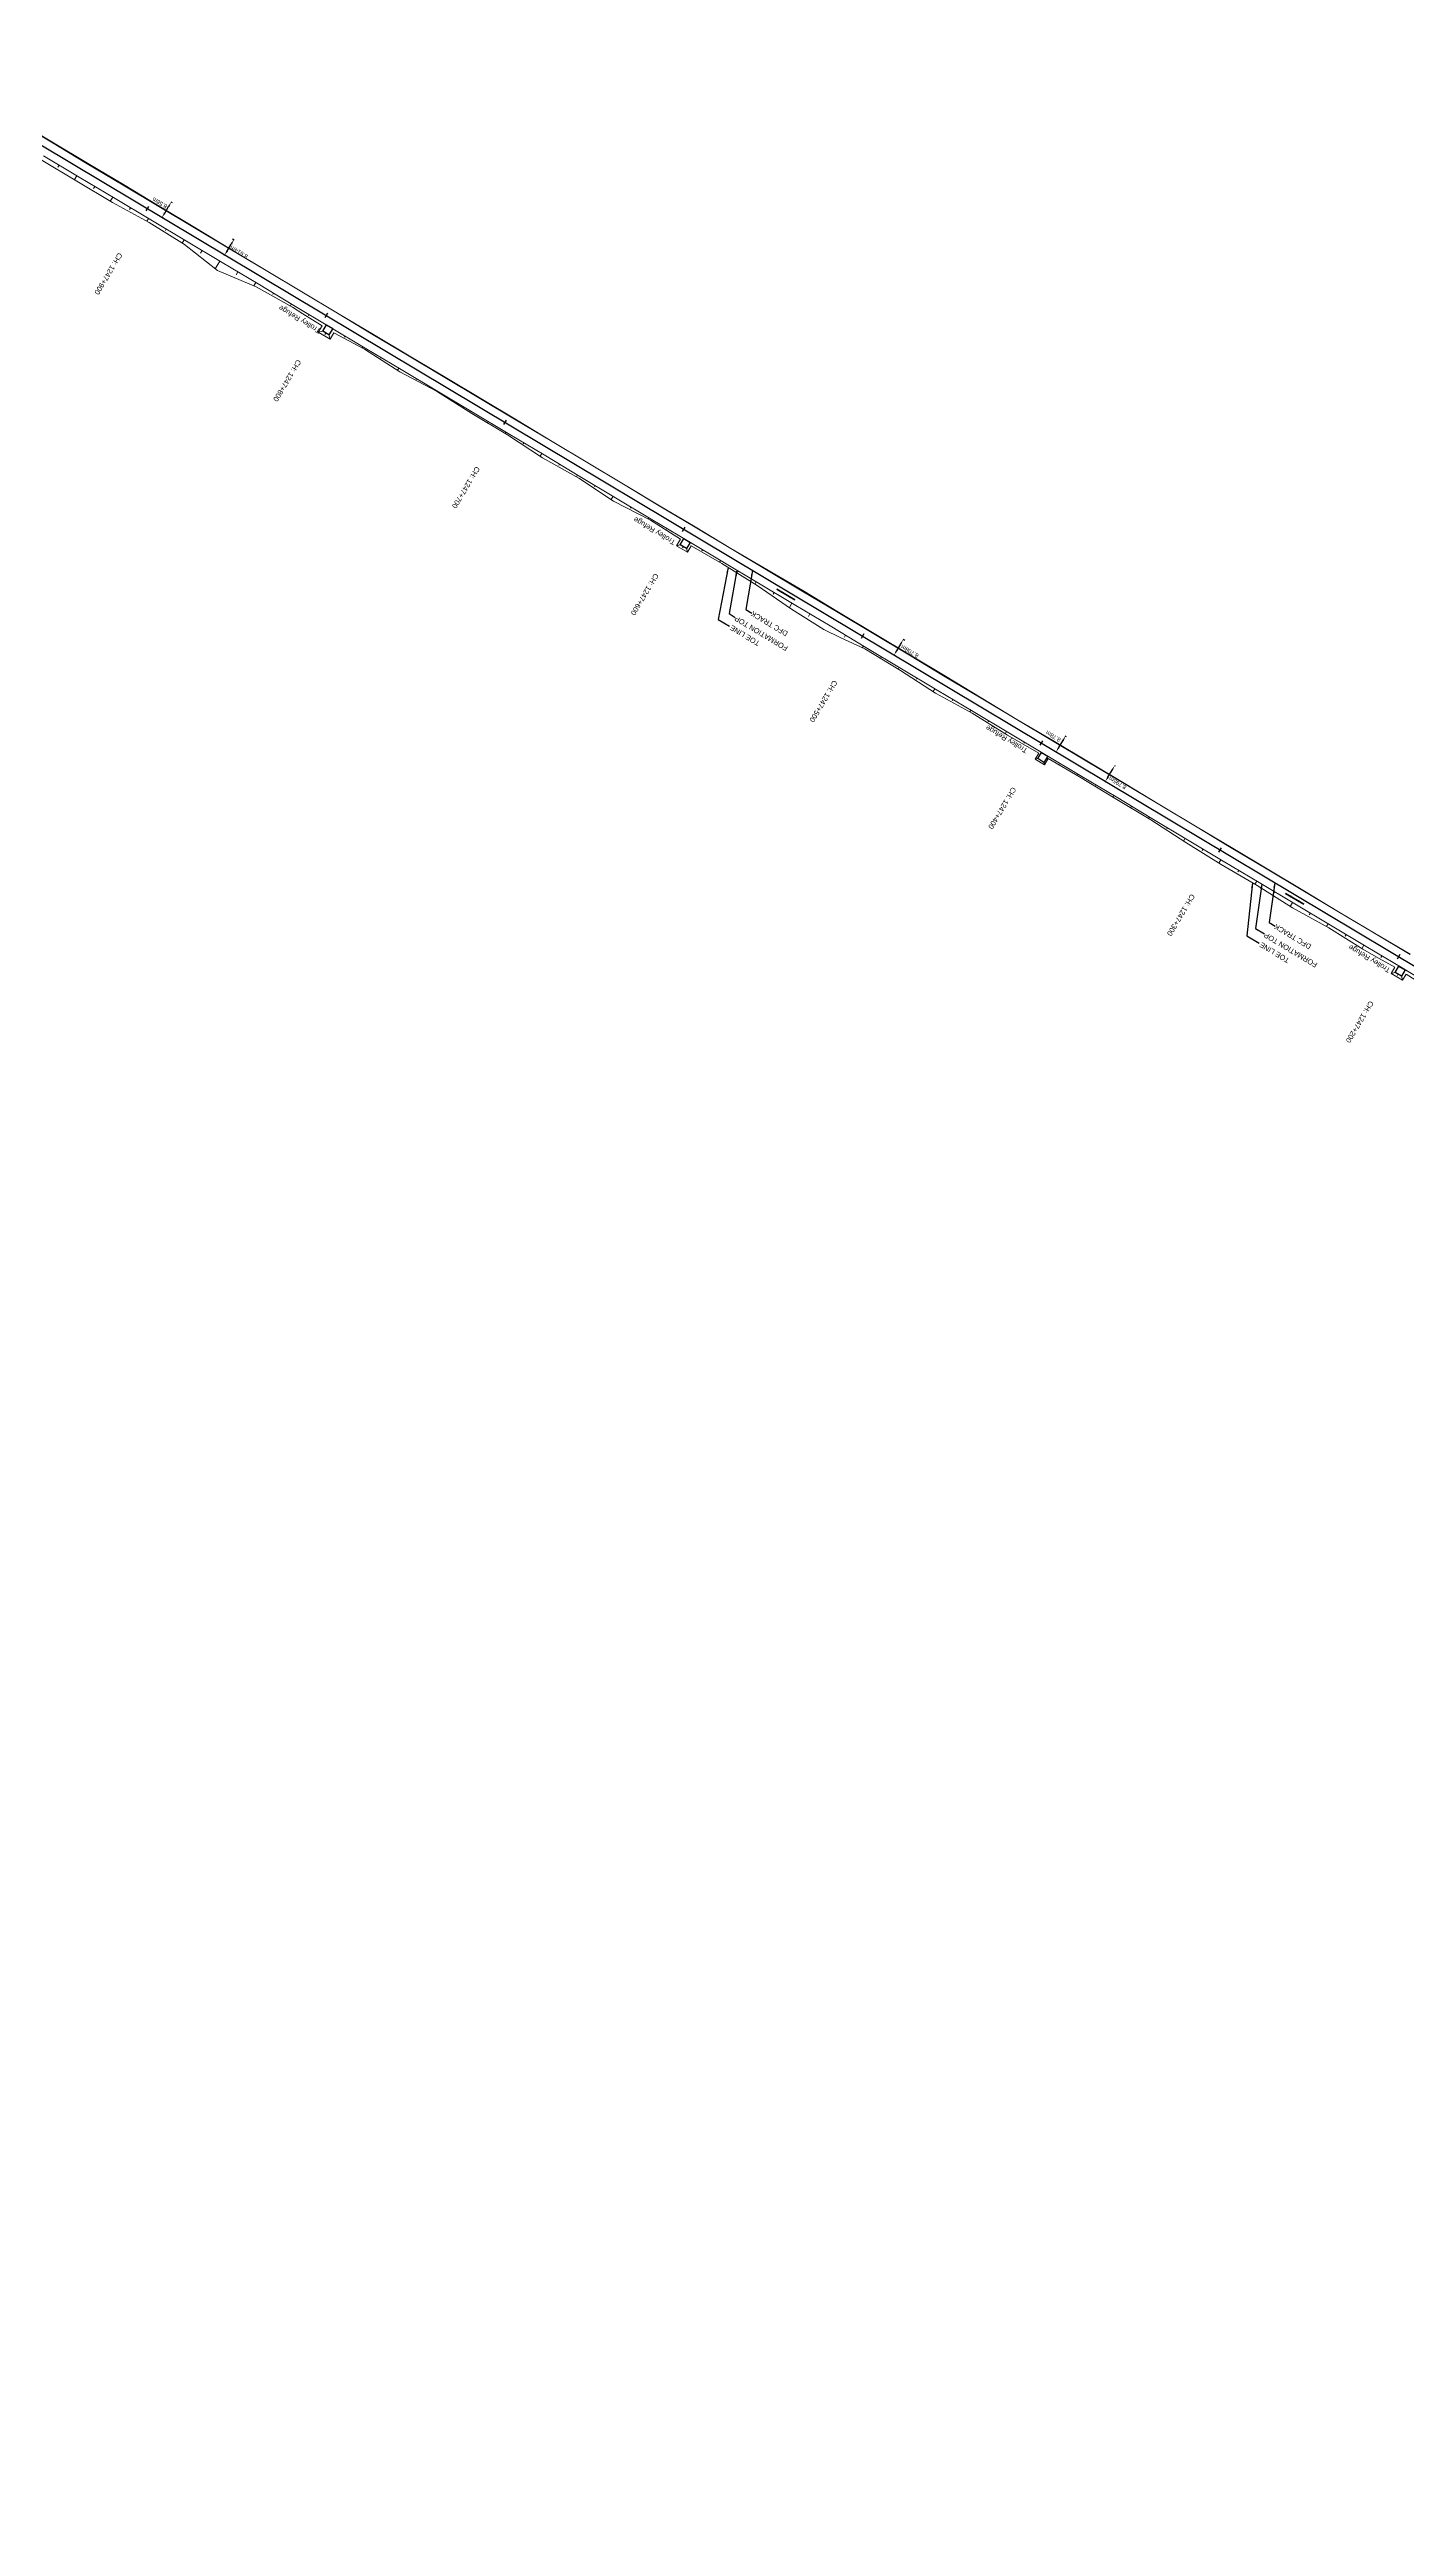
# Model space of a CAD drawing. Header units: metres. Extents: x 593990 to 610403, y 3402023 to 3411833.
# Drawn here: x 596606 to 597257, y 3409140 to 3410329 of the extents above; entities that cross this region are included whole.
import ezdxf
from ezdxf.enums import TextEntityAlignment as Align

# ---------------------------------------------------------------- set-up
doc = ezdxf.new("R2010")
doc.units = ezdxf.units.M
doc.header["$MEASUREMENT"] = 0
doc.linetypes.add('CENTER2', pattern=[1.125, 0.75, -0.125, 0.125, -0.125])
for name, color, linetype, lineweight in [('C-ALIG-DG-LINE', 1, 'CENTER2', 70), ('C-ALIG-LABL-DG', 1, 'Continuous', 25), ('PROPOSED DFCC TOE LINE', 239, 'Continuous', 0), ('PROPOSED DFCC TOE SLOPES', 239, 'Continuous', 0), ('PROPOSED DFCC TRACK', 1, 'Continuous', 0), ('PROPOSED FORMATION LINE - PLAN', 187, 'Continuous', 0)]:
    doc.layers.add(name, color=color, linetype=linetype, lineweight=lineweight)
doc.layers.add('Trolley Refuse', color=10, linetype='Continuous')
doc.styles.add('Arial', font='arial.ttf')
doc.styles.get("Standard").update_dxf_attribs({"font": 'arial.ttf'})
doc.styles.add('Style-Arial', font='arial.ttf')
doc.dimstyles.new('ISO-25', dxfattribs={"dimtxt": 2.5, "dimasz": 2.5, "dimexe": 1.25, "dimexo": 0.625, "dimtad": 1, "dimtxsty": 'Standard', "dimcen": 2.5, "dimadec": 0, "dimazin": 0, "dimtfac": 1, "dimtmove": 0, "dimatfit": 3, "dimfxl": 1, "dimarcsym": 0})
doc.dimstyles.get("Standard").update_dxf_attribs({"dimtxt": 0.18, "dimasz": 0.18, "dimexe": 0.18, "dimexo": 0.0625, "dimgap": 0.09, "dimtad": 0, "dimtih": 1, "dimtoh": 1, "dimdec": 4, "dimzin": 0, "dimdsep": 46, "dimtxsty": 'Standard', "dimcen": 0.09, "dimadec": 0, "dimazin": 0, "dimtfac": 1, "dimtdec": 4, "dimtofl": 0, "dimtmove": 0, "dimatfit": 3, "dimfxl": 1, "dimtolj": 1, "dimtzin": 0, "dimarcsym": 0})

# ---------------------------------------------------------------- blocks, each defined once
blk = doc.blocks.new('*D61')
at = {"layer": 'Defpoints', "color": 0, "transparency": 16777216}
for p in [(597016.4, 3410045.5), (597011.2, 3410038.5), (597012, 3410038)]:
    blk.add_point(p, dxfattribs=at)
at = {"layer": 'PROPOSED DFCC TRACK', "color": 0, "lineweight": -2, "transparency": 16777216}
for p, q in [((597014.3, 3410043.8), (597012.4, 3410040.6)), ((597016.3, 3410045.5), (597015.5, 3410046)), ((597011.9, 3410038.1), (597011, 3410038.5))]:
    blk.add_line(p, q, dxfattribs=at)
at = {"layer": 'PROPOSED DFCC TRACK', "color": 0, "transparency": 16777216}
for points in [[(597014, 3410044), (597014.7, 3410043.6), (597015.6, 3410046)], [(597012.1, 3410040.8), (597012.8, 3410040.4), (597011.2, 3410038.5)]]:
    blk.add_solid(points, dxfattribs=at)
at = {"layer": 'PROPOSED DFCC TRACK', "color": 0, "lineweight": 0, "transparency": 16777216, "insert": (597018.7, 3410040.3), "char_height": 2, "attachment_point": 5, "rotation": 149, "style": 'Style-Arial'}
blk.add_mtext('\\A1;8.708m', dxfattribs=at)
blk = doc.blocks.new('TerminatorOpen_0.5')
at = {"color": 0, "linetype": 'ByBlock', "lineweight": -2}
for q in [(-1, 0.25), (-1, 0), (-1, -0.25)]:
    blk.add_line((0, 0), q, dxfattribs=at)
blk = doc.blocks.new('*D123')
at = {"layer": 'Defpoints', "color": 0, "transparency": 16777216}
for p in [(597116.9, 3409985.5), (597117.1, 3409985.4), (597112.4, 3409978)]:
    blk.add_point(p, dxfattribs=at)
at = {"layer": 'PROPOSED DFCC TRACK', "color": 0, "lineweight": -2, "transparency": 16777216}
for p, q in [((597113.9, 3409979.9), (597115.9, 3409983.2)), ((597117, 3409985.4), (597117.3, 3409985.3)), ((597112.5, 3409977.9), (597112.7, 3409977.7))]:
    blk.add_line(p, q, dxfattribs=at)
at = {"layer": 'PROPOSED DFCC TRACK', "color": 0, "transparency": 16777216}
for points in [[(597115.5, 3409983.4), (597116.2, 3409983), (597117.1, 3409985.4)], [(597113.6, 3409980.2), (597114.3, 3409979.7), (597112.6, 3409977.8)]]:
    blk.add_solid(points, dxfattribs=at)
at = {"layer": 'PROPOSED DFCC TRACK', "color": 0, "lineweight": 0, "transparency": 16777216, "insert": (597118.5, 3409977.1), "char_height": 2, "attachment_point": 5, "rotation": 149, "style": 'Style-Arial'}
blk.add_mtext('\\A1;8.795m', dxfattribs=at)
blk = doc.blocks.new('*D124')
at = {"layer": 'Defpoints', "color": 0, "transparency": 16777216}
for p in [(597093.5, 3409999.5), (597094.1, 3409999.1), (597089.6, 3409991.6)]:
    blk.add_point(p, dxfattribs=at)
at = {"layer": 'PROPOSED DFCC TRACK', "color": 0, "lineweight": -2, "transparency": 16777216}
for p, q in [((597090.3, 3409994.1), (597092.2, 3409997.3)), ((597094, 3409999.2), (597093.4, 3409999.6)), ((597089.5, 3409991.6), (597088.9, 3409992))]:
    blk.add_line(p, q, dxfattribs=at)
at = {"layer": 'PROPOSED DFCC TRACK', "color": 0, "transparency": 16777216}
for points in [[(597089.9, 3409994.3), (597090.6, 3409993.9), (597089, 3409992)], [(597091.8, 3409997.6), (597092.6, 3409997.1), (597093.5, 3409999.5)]]:
    blk.add_solid(points, dxfattribs=at)
at = {"layer": 'PROPOSED DFCC TRACK', "color": 0, "lineweight": 0, "transparency": 16777216, "insert": (597087.6, 3409999.5), "char_height": 2, "attachment_point": 5, "rotation": 149, "style": 'Style-Arial'}
blk.add_mtext('\\A1;8.78m', dxfattribs=at)
blk = doc.blocks.new('*D125')
at = {"layer": 'Defpoints', "color": 0, "transparency": 16777216}
for p in [(596693.5, 3410238.4), (596694.2, 3410238), (596689.1, 3410231)]:
    blk.add_point(p, dxfattribs=at)
at = {"layer": 'PROPOSED DFCC TRACK', "color": 0, "lineweight": -2, "transparency": 16777216}
for p, q in [((596691.1, 3410232.7), (596692.9, 3410235.8)), ((596693.6, 3410238.3), (596694.3, 3410237.9)), ((596689.2, 3410231), (596689.9, 3410230.5))]:
    blk.add_line(p, q, dxfattribs=at)
at = {"layer": 'PROPOSED DFCC TRACK', "color": 0, "transparency": 16777216}
for points in [[(596690.7, 3410233), (596691.5, 3410232.5), (596689.8, 3410230.6)], [(596692.6, 3410236.1), (596693.3, 3410235.6), (596694.2, 3410238)]]:
    blk.add_solid(points, dxfattribs=at)
at = {"layer": 'PROPOSED DFCC TRACK', "color": 0, "lineweight": 0, "transparency": 16777216, "insert": (596696.6, 3410232), "char_height": 2, "attachment_point": 5, "rotation": 149, "style": 'Style-Arial'}
blk.add_mtext('\\A1;8.614m', dxfattribs=at)
blk = doc.blocks.new('*D126')
at = {"layer": 'Defpoints', "color": 0, "transparency": 16777216}
for p in [(596664.1, 3410256), (596660.4, 3410248.2), (596664.8, 3410255.6)]:
    blk.add_point(p, dxfattribs=at)
at = {"layer": 'PROPOSED DFCC TRACK', "color": 0, "lineweight": -2, "transparency": 16777216}
for p, q in [((596664.7, 3410255.6), (596664, 3410256)), ((596660.3, 3410248.3), (596659.6, 3410248.7)), ((596661, 3410250.7), (596662.8, 3410253.8))]:
    blk.add_line(p, q, dxfattribs=at)
at = {"layer": 'PROPOSED DFCC TRACK', "color": 0, "transparency": 16777216}
for points in [[(596662.5, 3410254), (596663.2, 3410253.6), (596664.1, 3410256)], [(596660.6, 3410251), (596661.3, 3410250.5), (596659.7, 3410248.6)]]:
    blk.add_solid(points, dxfattribs=at)
at = {"layer": 'PROPOSED DFCC TRACK', "color": 0, "lineweight": 0, "transparency": 16777216, "insert": (596658.6, 3410255.6), "char_height": 2, "attachment_point": 5, "rotation": 149, "style": 'Style-Arial'}
blk.add_mtext('\\A1;8.58m', dxfattribs=at)
blk = doc.blocks.new('Tick Hor')
blk.add_lwpolyline([(-0.5, 0), (0.5, 0)])

msp = doc.modelspace()

# ---------------------------------------------------------------- linework, layer by layer
at = {"layer": 'C-ALIG-DG-LINE', "color": 1, "linetype": 'Continuous', "lineweight": 30, "flags": 128}
msp.add_lwpolyline([(598514.0624, 3409139.9501), (594206.4244, 3411715.3078)], dxfattribs=at)
at = {"layer": 'PROPOSED DFCC TOE LINE', "lineweight": 0, "flags": 128}
for points in [[(596589.6061, 3410295.1527), (596606.7897, 3410284.9192), (596623.9743, 3410274.6874), (596641.1511, 3410264.4425), (596658.2629, 3410254.0888), (596675.3756, 3410243.7367), (596692.509, 3410233.4192), (596709.6628, 3410223.1359), (596726.8413, 3410212.8939), (596744.0118, 3410202.6384), (596761.2103, 3410192.4298), (596778.4096, 3410182.2225), (596795.5889, 3410171.9818), (596812.7613, 3410161.7295), (596829.8986, 3410151.4186), (596847.0331, 3410141.1028), (596864.1646, 3410130.7821), (596881.3447, 3410120.5428), (596898.4755, 3410110.221), (596915.6595, 3410099.9881), (596932.8329, 3410089.7375), (596950.0402, 3410079.5437), (596967.3226, 3410069.4754), (596984.4455, 3410059.1404), (597001.5789, 3410048.8228), (597018.7631, 3410038.5904), (597035.9351, 3410028.3375), (597053.0442, 3410017.9793), (597070.1528, 3410007.6203), (597087.3444, 3409997.4002), (597104.536, 3409987.18), (597121.7062, 3409976.924), (597138.8401, 3409966.6073), (597155.993, 3409956.3225), (597173.1465, 3409946.0386), (597190.3181, 3409935.7851), (597207.4913, 3409925.5341), (597224.6628, 3409915.2804), (597241.8412, 3409905.0381), (597259.043, 3409894.8351)], [(597271.2782, 3409876.3247), (597257.0662, 3409885.3175), (597255.312, 3409882.3832), (597249.8408, 3409885.6542), (597251.5887, 3409888.5779), (597242.6456, 3409893.5765), (597236.2277, 3409897.2132), (597219.995, 3409907.4728), (597202.4676, 3409917.1313), (597185.5459, 3409927.8029), (597168.3142, 3409937.956), (597151.305, 3409948.4812), (597134.4827, 3409959.319), (597117.3706, 3409969.6722), (597100.2866, 3409980.0722), (597085.2505, 3409988.8674), (597083.4371, 3409985.8417), (597079.0074, 3409988.4966), (597080.7713, 3409991.4398), (597065.5944, 3409999.9957), (597048.6719, 3410010.666), (597031.0978, 3410020.2464), (597014.2731, 3410031.0803), (596997.2058, 3410041.5083), (596985.6381, 3410046.76), (596977.5213, 3410050.691), (596961.9912, 3410060.5578), (596945.4203, 3410071.8163), (596928.4943, 3410082.4807), (596913.7436, 3410090.9623), (596911.9218, 3410087.9151), (596906.7941, 3410090.9807), (596908.6359, 3410094.0614), (596894.2961, 3410103.2303), (596876.5082, 3410112.4532), (596859.7952, 3410123.4738), (596842.309, 3410133.2012), (596825.6408, 3410144.2968), (596808.3856, 3410154.4105), (596791.5418, 3410165.2124), (596773.8064, 3410174.5231), (596756.9855, 3410185.3631), (596742.251, 3410193.2354), (596740.374, 3410190.0958), (596734.6856, 3410193.4967), (596736.518, 3410196.5616), (596727.3176, 3410202.3399), (596722.3358, 3410205.4656), (596704.967, 3410215.2815), (596686.3187, 3410223.0652), (596670.5129, 3410235.6032), (596653.5471, 3410246.201), (596635.968, 3410255.773), (596618.8358, 3410266.0924), (596601.6284, 3410276.2863)]]:
    msp.add_lwpolyline(points, dxfattribs=at)
at = {"layer": 'PROPOSED DFCC TOE SLOPES', "flags": 128}
for points in [[(596610.2518, 3410273.7902), (596609.6751, 3410272.8256)], [(596618.8348, 3410268.6588), (596617.7021, 3410266.7641)], [(596627.4179, 3410263.5273), (596626.8455, 3410262.57)], [(596636.0009, 3410258.3959), (596634.8393, 3410256.4529)], [(596644.5839, 3410253.2645), (596644.0916, 3410252.4411)], [(596653.1669, 3410248.133), (596652.3889, 3410246.8317)], [(596661.75, 3410243.0016), (596661.3311, 3410242.301)], [(596670.333, 3410237.8701), (596669.3951, 3410236.3014)], [(596678.916, 3410232.7387), (596678.1453, 3410231.4495)], [(596687.4991, 3410227.6073), (596685.2774, 3410223.8912)], [(596696.0821, 3410222.4758), (596695.2482, 3410221.081)], [(596709.6447, 3410223.1055), (596709.6628, 3410223.1359)], [(596704.6651, 3410217.3444), (596703.7384, 3410215.7943)], [(596713.2481, 3410212.213), (596712.8881, 3410211.6107)], [(596717.1085, 3410218.67), (596717.1203, 3410218.6897)], [(596725.6797, 3410213.5188), (596725.7096, 3410213.5687)], [(596734.279, 3410208.4146), (596734.2953, 3410208.4418)], [(596721.8312, 3410207.0815), (596721.2365, 3410206.0869)], [(596730.4142, 3410201.9501), (596730.0762, 3410201.3848)], [(596742.8458, 3410203.2559), (596742.8805, 3410203.314)], [(596751.4534, 3410198.1656), (596751.4779, 3410198.2067)], [(596736.8302, 3410194.0364), (596734.6856, 3410193.4967)], [(596738.3322, 3410193.1384), (596737.931, 3410192.4674)], [(596739.8342, 3410192.2404), (596740.374, 3410190.0958)], [(596747.5803, 3410191.6872), (596747.2859, 3410191.1949)], [(596756.1633, 3410186.5558), (596755.8219, 3410185.9848)], [(596760.0119, 3410192.9931), (596760.0772, 3410193.1024)], [(596768.6358, 3410187.9301), (596768.6768, 3410187.9986)], [(596764.7463, 3410181.4244), (596764.517, 3410181.0408)], [(596773.3293, 3410176.2929), (596772.6982, 3410175.2373)], [(596777.1779, 3410182.7302), (596777.2765, 3410182.895)], [(596785.8142, 3410177.6878), (596785.8674, 3410177.7769)], [(596794.344, 3410172.4673), (596794.4571, 3410172.6565)], [(596781.9124, 3410171.1615), (596781.709, 3410170.8213)], [(596790.4954, 3410166.03), (596790.3733, 3410165.8258)], [(596799.0784, 3410160.8986), (596798.9662, 3410160.7109)], [(596802.9854, 3410167.4335), (596803.0437, 3410167.5311)], [(596811.51, 3410162.2044), (596811.6299, 3410162.405)], [(596807.6614, 3410155.7672), (596807.2758, 3410155.1222)], [(596816.2445, 3410150.6357), (596816.0604, 3410150.3279)], [(596820.147, 3410157.1632), (596820.2009, 3410157.2534)], [(596828.6761, 3410151.9416), (596828.7696, 3410152.0979)], [(596824.8275, 3410145.5043), (596824.504, 3410144.9632)], [(596833.4105, 3410140.3729), (596833.1436, 3410139.9264)], [(596837.298, 3410146.8753), (596837.337, 3410146.9404)], [(596845.8421, 3410141.6787), (596845.9042, 3410141.7825)], [(596841.9936, 3410135.2414), (596841.2108, 3410133.9322)], [(596850.5766, 3410130.11), (596850.2383, 3410129.5442)], [(596854.4476, 3410136.5849), (596854.4701, 3410136.6225)], [(596859.1596, 3410124.9786), (596858.6431, 3410124.1147)], [(596863.0082, 3410131.4158), (596863.0359, 3410131.4621)], [(596864.1392, 3410130.7397), (596864.1646, 3410130.7821)], [(596867.7426, 3410119.8471), (596867.3966, 3410119.2683)], [(596876.3257, 3410114.7157), (596875.4071, 3410113.1792)], [(596884.9087, 3410109.5843), (596884.5694, 3410109.0168)], [(596893.4917, 3410104.4528), (596893.1241, 3410103.838)], [(596898.4713, 3410110.2139), (596898.4755, 3410110.221)], [(596905.9293, 3410105.7687), (596905.9353, 3410105.7787)], [(596902.0748, 3410099.3214), (596901.8445, 3410098.9362)], [(596908.4907, 3410091.4077), (596906.7941, 3410090.9807)], [(596909.9927, 3410090.5097), (596909.6753, 3410089.9788)], [(596911.4948, 3410089.6117), (596911.9218, 3410087.9151)], [(596914.5064, 3410100.6272), (596914.5273, 3410100.6623)], [(596923.1021, 3410095.517), (596923.1147, 3410095.5382)], [(596931.6724, 3410090.3643), (596931.7014, 3410090.4129)], [(596919.2408, 3410089.0585), (596918.9612, 3410088.5908)], [(596927.8238, 3410083.9271), (596927.3519, 3410083.1377)], [(596936.4069, 3410078.7956), (596936.1245, 3410078.3234)], [(596940.2791, 3410085.2726), (596940.3029, 3410085.3122)], [(596948.8385, 3410080.1015), (596948.9065, 3410080.2153)], [(596944.9899, 3410073.6642), (596944.3052, 3410072.5189)], [(596953.5729, 3410068.5328), (596953.0934, 3410067.7308)], [(596957.4821, 3410075.0715), (596957.5428, 3410075.1729)], [(596966.0045, 3410069.8386), (596966.1839, 3410070.1387)], [(596962.1559, 3410063.4013), (596960.8994, 3410061.2996)], [(596970.739, 3410058.2699), (596970.0306, 3410057.085)], [(596974.6717, 3410064.848), (596974.7559, 3410064.9888)], [(596983.1706, 3410059.5757), (596983.3174, 3410059.8213)], [(596991.8185, 3410054.5528), (596991.8834, 3410054.6614)], [(596987.905, 3410048.007), (596987.3699, 3410047.1119)], [(596996.4881, 3410042.8756), (596995.9983, 3410042.0565)], [(597000.3366, 3410049.3129), (597000.4501, 3410049.5026)], [(597008.9792, 3410044.2811), (597009.0388, 3410044.3808)], [(597005.0711, 3410037.7442), (597004.8431, 3410037.3627)], [(597013.6541, 3410032.6127), (597013.1487, 3410031.7673)], [(597017.5027, 3410039.05), (597017.631, 3410039.2645)], [(597026.1517, 3410034.029), (597026.2178, 3410034.1394)], [(597022.2371, 3410027.4813), (597021.9071, 3410026.9292)], [(597030.8202, 3410022.3498), (597029.9893, 3410020.9602)], [(597034.6687, 3410028.7871), (597034.8038, 3410029.013)], [(597043.3071, 3410023.7482), (597043.3625, 3410023.8408)], [(597051.8348, 3410018.5242), (597051.917, 3410018.6617)], [(597039.4032, 3410017.2184), (597039.0651, 3410016.6529)], [(597047.9862, 3410012.087), (597047.514, 3410011.2972)], [(597056.5693, 3410006.9555), (597056.2937, 3410006.4947)], [(597060.4446, 3410013.4375), (597060.4713, 3410013.4823)], [(597069.0009, 3410008.2614), (597069.0256, 3410008.3028)], [(597065.1523, 3410001.8241), (597064.4794, 3410000.6987)], [(597073.7353, 3409996.6927), (597073.4477, 3409996.2116)], [(597077.5999, 3410003.1568), (597077.6159, 3410003.1836)], [(597086.1669, 3409997.9985), (597086.2118, 3409998.0735)], [(597080.149, 3409988.7826), (597079.0074, 3409988.4966)], [(597083.1511, 3409986.9833), (597083.4371, 3409985.8417)], [(597090.9014, 3409986.4298), (597090.7092, 3409986.1083)], [(597094.7788, 3409992.9153), (597094.8076, 3409992.9634)], [(597103.333, 3409987.7356), (597103.4034, 3409987.8534)], [(597111.9529, 3409982.666), (597111.9899, 3409982.7277)], [(597099.4844, 3409981.2984), (597099.1491, 3409980.7376)], [(597108.0674, 3409976.1669), (597107.8852, 3409975.8622)], [(597116.6504, 3409971.0355), (597116.245, 3409970.3574)], [(597120.499, 3409977.4728), (597120.5749, 3409977.5997)], [(597129.1132, 3409972.3933), (597129.1443, 3409972.4454)], [(597125.2335, 3409965.904), (597125.0164, 3409965.5409)], [(597133.8165, 3409960.7726), (597133.3553, 3409960.0011)], [(597137.6651, 3409967.2099), (597137.7112, 3409967.287)], [(597146.2673, 3409962.1105), (597146.2864, 3409962.1425)], [(597142.3995, 3409955.6412), (597142.0925, 3409955.1277)], [(597150.9826, 3409950.5097), (597150.1967, 3409949.1952)], [(597154.8311, 3409956.947), (597154.8629, 3409957.0001)], [(597163.4269, 3409951.8368), (597163.4396, 3409951.8581)], [(597171.9972, 3409946.6841), (597172.0163, 3409946.7161)], [(597159.5656, 3409945.3783), (597159.1273, 3409944.6452)], [(597168.1486, 3409940.2469), (597167.1936, 3409938.6495)], [(597176.7316, 3409935.1154), (597176.2632, 3409934.3319)], [(597180.5906, 3409941.57), (597180.601, 3409941.5874)], [(597189.1632, 3409936.4213), (597189.1868, 3409936.4606)], [(597185.3147, 3409929.984), (597184.4106, 3409928.4718)], [(597193.8977, 3409924.8526), (597193.3948, 3409924.0114)], [(597197.7598, 3409931.3124), (597197.7733, 3409931.335)], [(597206.3293, 3409926.1584), (597206.3599, 3409926.2095)], [(597202.4807, 3409919.7211), (597201.3527, 3409917.8344)], [(597211.0638, 3409914.5897), (597210.5701, 3409913.7641)], [(597214.929, 3409921.0549), (597214.9457, 3409921.0828)], [(597223.4954, 3409915.8955), (597223.5315, 3409915.956)], [(597232.0993, 3409910.7991), (597232.1202, 3409910.8341)], [(597219.6468, 3409909.4583), (597218.8402, 3409908.1091)], [(597228.2298, 3409904.3268), (597227.7832, 3409903.5798)], [(597236.8128, 3409899.1954), (597235.7923, 3409897.4884)], [(597240.6614, 3409905.6327), (597240.7094, 3409905.7129)], [(597249.2766, 3409900.555), (597249.3088, 3409900.6089)], [(597245.3959, 3409894.0639), (597244.9422, 3409893.3052)], [(597251.8118, 3409886.1503), (597249.8408, 3409885.6542)], [(597253.3139, 3409885.2523), (597252.9451, 3409884.6355)], [(597254.8159, 3409884.3543), (597255.312, 3409882.3832)]]:
    msp.add_lwpolyline(points, dxfattribs=at)
at = {"layer": 'PROPOSED DFCC TRACK', "linetype": 'Continuous', "lineweight": 0, "flags": 128}
msp.add_lwpolyline([(598514.0624, 3409139.95), (594406.0424, 3411595.9645)], dxfattribs=at)
at = {"layer": 'PROPOSED FORMATION LINE - PLAN', "lineweight": 0, "flags": 128}
for points in [[(597258.9584, 3409894.6936), (597241.7924, 3409904.9565), (597224.6263, 3409915.2194), (597207.4603, 3409925.4822), (597190.2942, 3409935.7451), (597173.1282, 3409946.008), (597155.9621, 3409956.2709), (597138.7961, 3409966.5337), (597121.63, 3409976.7966), (597104.4639, 3409987.0595), (597087.2979, 3409997.3223), (597070.1318, 3410007.5852), (597052.9658, 3410017.8481), (597035.7997, 3410028.111), (597018.6337, 3410038.3738), (597001.4676, 3410048.6367), (596984.3016, 3410058.8996), (596967.1355, 3410069.1624), (596949.9694, 3410079.4253), (596932.8034, 3410089.6882), (596915.6373, 3410099.9511), (596898.4713, 3410110.2139), (596881.3052, 3410120.4768), (596864.1392, 3410130.7397), (596846.9731, 3410141.0025), (596829.807, 3410151.2654), (596812.641, 3410161.5283), (596795.4749, 3410171.7912), (596778.3089, 3410182.054), (596761.1428, 3410192.3169), (596743.9768, 3410202.5798), (596726.8107, 3410212.8426), (596709.6447, 3410223.1055), (596692.4786, 3410233.3684), (596675.3125, 3410243.6313), (596658.1465, 3410253.8941), (596640.9804, 3410264.157), (596623.8144, 3410274.4199), (596606.6483, 3410284.6827), (596589.4823, 3410294.9456)], [(597272.2759, 3409877.9935), (597255.1099, 3409888.2564), (597237.9438, 3409898.5192), (597220.7778, 3409908.7821), (597203.6117, 3409919.045), (597186.4456, 3409929.3078), (597169.2796, 3409939.5707), (597152.1135, 3409949.8336), (597134.9475, 3409960.0965), (597117.7814, 3409970.3593), (597100.6154, 3409980.6222), (597083.4493, 3409990.8851), (597066.2833, 3410001.1479), (597049.1172, 3410011.4108), (597031.9511, 3410021.6737), (597014.7851, 3410031.9366), (596997.619, 3410042.1994), (596980.453, 3410052.4623), (596963.2869, 3410062.7252), (596946.1209, 3410072.988), (596928.9548, 3410083.2509), (596911.7888, 3410093.5138), (596894.6227, 3410103.7767), (596877.4566, 3410114.0395), (596860.2906, 3410124.3024), (596843.1245, 3410134.5653), (596825.9585, 3410144.8281), (596808.7924, 3410155.091), (596791.6264, 3410165.3539), (596774.4603, 3410175.6168), (596757.2942, 3410185.8796), (596740.1282, 3410196.1425), (596722.9621, 3410206.4054), (596705.7961, 3410216.6682), (596688.63, 3410226.9311), (596671.464, 3410237.194), (596654.2979, 3410247.4569), (596637.1319, 3410257.7197), (596619.9658, 3410267.9826), (596602.7997, 3410278.2455)]]:
    msp.add_lwpolyline(points, dxfattribs=at)
at = {"layer": 'Trolley Refuse'}
for points in [[(596738.6262, 3410197.0405), (596741.6302, 3410195.2445), (596739.8342, 3410192.2404), (596736.8302, 3410194.0364)], [(596910.2867, 3410094.4118), (596913.2908, 3410092.6158), (596911.4948, 3410089.6117), (596908.4907, 3410091.4077)], [(597081.9483, 3409991.7847), (597084.9504, 3409989.9854), (597083.1511, 3409986.9833), (597080.149, 3409988.7826)], [(597253.6078, 3409889.1544), (597256.6119, 3409887.3584), (597254.8159, 3409884.3543), (597251.8118, 3409886.1503)]]:
    msp.add_lwpolyline(points, close=True, dxfattribs=at)

# ---------------------------------------------------------------- block references
at = {"layer": 'C-ALIG-LABL-DG', "color": 1, "linetype": 'Continuous', "lineweight": 25, "xscale": 2.500000000000004, "yscale": 2.500000000000004, "zscale": 2.500000000000004, "rotation": 239.1265517613744}
for p in [(596652.628, 3410252.8244), (596738.4583, 3410201.51), (596824.2886, 3410150.1957), (596910.1189, 3410098.8813), (596995.9491, 3410047.567), (597081.7794, 3409996.2526), (597167.6097, 3409944.9383), (597253.44, 3409893.6239)]:
    msp.add_blockref('Tick Hor', p, dxfattribs=at)

# ---------------------------------------------------------------- texts
at = {"layer": 'PROPOSED DFCC TOE LINE', "lineweight": 0}
for p in [(596933.3769, 3410053.0397, 437.7772), (597187.6848, 3409900.7829, 306.8582)]:
    msp.add_text('TOE LINE', height=2.5, rotation=149, dxfattribs=at).set_placement(p, align=Align.RIGHT)
at = {"layer": 'PROPOSED DFCC TRACK', "color": 10, "linetype": 'Continuous', "lineweight": -3, "ltscale": 5}
for p in [(596943.3732, 3410059.7975, 130.919), (597194.6713, 3409909.512)]:
    msp.add_text('DFC TRACK', height=2.5, rotation=149, dxfattribs=at).set_placement(p, align=Align.RIGHT)
at = {"layer": 'PROPOSED FORMATION LINE - PLAN', "lineweight": 0}
for p in [(596935.5585, 3410057.4539, 437.7772), (597189.7608, 3409905.4282, 306.8582)]:
    msp.add_text('FORMATION TOP', height=2.5, rotation=149, dxfattribs=at).set_placement(p, align=Align.RIGHT)
at = {"layer": 'Trolley Refuse'}
for p in [(596736.1186, 3410194.8931), (596906.5153, 3410093.3207), (597075.6011, 3409993.3318), (597249.821, 3409887.9135)]:
    msp.add_text('Trolley Refuge', height=2.5, rotation=149.1766896, dxfattribs=at).set_placement(p)

# ---------------------------------------------------------------- dimensions: what is measured, and where the dimension line sits
at = {"layer": 'PROPOSED DFCC TRACK', "color": 10, "lineweight": 0}
for base, p1, p2, angle, picture, middle in [((596664.1024, 3410255.9594), (596660.3658, 3410248.1982), (596664.7604, 3410255.567), 59.1889791, '*D126', (596658.63, 3410255.5532)), ((596694.2263, 3410237.9914), (596689.1069, 3410231.0151), (596693.5201, 3410238.4127), 59.1810953, '*D125', (596696.5609, 3410231.9643)), ((597011.1514, 3410038.4781), (597016.4275, 3410045.4696), (597011.9589, 3410037.9953), 239.1265504, '*D61', (597018.7016, 3410040.3063)), ((597093.474, 3409999.49), (597089.5944, 3409991.5802), (597094.0957, 3409999.1188), 59.1583086, '*D124', (597087.6028, 3409999.4882)), ((597117.1482, 3409985.354), (597112.3836, 3409977.9555), (597116.8925, 3409985.5067), 59.1581926, '*D123', (597118.4716, 3409977.1292))]:
    dim = msp.add_linear_dim(base=base, p1=p1, p2=p2, angle=angle, dimstyle='Standard', override={"dimtxt": 2, "dimasz": 2.5, "dimexe": 0.125, "dimexo": 0.125, "dimgap": 0.125, "dimtad": 1, "dimtih": 0, "dimtoh": 0, "dimdec": 3, "dimzin": 11, "dimpost": 'm', "dimtxsty": 'Style-Arial', "dimsah": 1, "dimadec": 4, "dimazin": 3, "dimtmove": 2, "dimatfit": 1, "dimldrblk": 'TerminatorOpen_0.5', "dimfrac": 2, "dimtzin": 11}, dxfattribs=at)
    dim.commit()
    dim.dimension.update_dxf_attribs({"geometry": picture, "text_midpoint": middle, "dimtype": 129, "text_rotation": 149})

# ---------------------------------------------------------------- leaders
at = {"layer": 'PROPOSED DFCC TOE LINE', "lineweight": 0}
for points in [[(596931.5223, 3410080.573, 130.919), (596926.7724, 3410055.6312, 130.919), (596932.1315, 3410052.403, 130.919)], [(597183.2817, 3409929.137), (597180.5212, 3409903.7113), (597186.4394, 3409900.1462)]]:
    msp.add_leader(points, dimstyle='ISO-25', override={"dimtxt": 3, "dimasz": 2.5, "dimgap": 0.625, "dimtad": 0, "dimdec": 3, "dimzin": 2, "dimtdec": 3}, dxfattribs=at)
at = {"layer": 'PROPOSED DFCC TRACK', "color": 10, "linetype": 'Continuous', "lineweight": -3, "ltscale": 5}
for points in [[(596943.1964, 3410079.1056, 261.838), (596939.98, 3410060.3635, 261.838), (596942.9391, 3410058.581, 261.838)], [(597193.962, 3409929.1832, 130.919), (597191.278, 3409910.0779, 130.919), (597194.2371, 3409908.2954, 130.919)]]:
    msp.add_leader(points, dimstyle='ISO-25', override={"dimtxt": 3, "dimasz": 2.5, "dimgap": 0.625, "dimtad": 0, "dimdec": 3, "dimzin": 2, "dimtdec": 3}, dxfattribs=at)
at = {"layer": 'PROPOSED DFCC TRACK', "linetype": 'Continuous', "lineweight": 0}
for points in [[(596954.8854, 3410070.0886, -613.7163), (596963.5802, 3410065.0018, -613.7163)], [(596963.5802, 3410065.0018, -613.7163), (596954.8854, 3410070.0886, -613.7163)], [(597199.2126, 3409924.0155, -613.7163), (597207.9074, 3409918.9287, -613.7163)], [(597207.9074, 3409918.9287, -613.7163), (597199.2126, 3409924.0155, -613.7163)]]:
    msp.add_leader(points, dimstyle='ISO-25', override={"dimtxt": 3, "dimasz": 3, "dimtad": 0, "dimdec": 3, "dimzin": 2, "dimtdec": 3}, dxfattribs=at)
at = {"layer": 'PROPOSED FORMATION LINE - PLAN', "lineweight": 0}
for points in [[(596935.7574, 3410079.1839, 130.919), (596931.945, 3410058.3811, 130.919), (596934.9041, 3410056.5985, 130.919)], [(597187.7059, 3409928.5544), (597184.6678, 3409907.2466), (597189.1065, 3409904.5728)]]:
    msp.add_leader(points, dimstyle='ISO-25', override={"dimtxt": 3, "dimasz": 2.5, "dimgap": 0.625, "dimtad": 0, "dimdec": 3, "dimzin": 2, "dimtdec": 3}, dxfattribs=at)

# ---------------------------------------------------------------- next in the draw order: texts
at = {"layer": 'C-ALIG-LABL-DG', "color": 1, "linetype": 'Continuous', "lineweight": 25, "char_height": 2.5, "width": 22.502814, "attachment_point": 4, "rotation": 239.1265518, "style": 'Arial', "bg_fill": 3, "box_fill_scale": 1.04, "bg_fill_color": 256, "bg_fill_true_color": 13158600, "bg_fill_transparency": 0}
for s, insert in [('CH: 1247+900', (596639.7481, 3410231.281)), ('CH: 1247+800', (596725.5784, 3410179.9666)), ('CH: 1247+700', (596811.4087, 3410128.6523)), ('CH: 1247+600', (596897.2389, 3410077.3379)), ('CH: 1247+500', (596983.0692, 3410026.0236)), ('CH: 1247+400', (597068.8995, 3409974.7092)), ('CH: 1247+300', (597154.7298, 3409923.3949)), ('CH: 1247+200', (597240.5601, 3409872.0805))]:
    msp.add_mtext(s, dxfattribs=dict(at, insert=insert))

doc.saveas('drawing.dxf')
